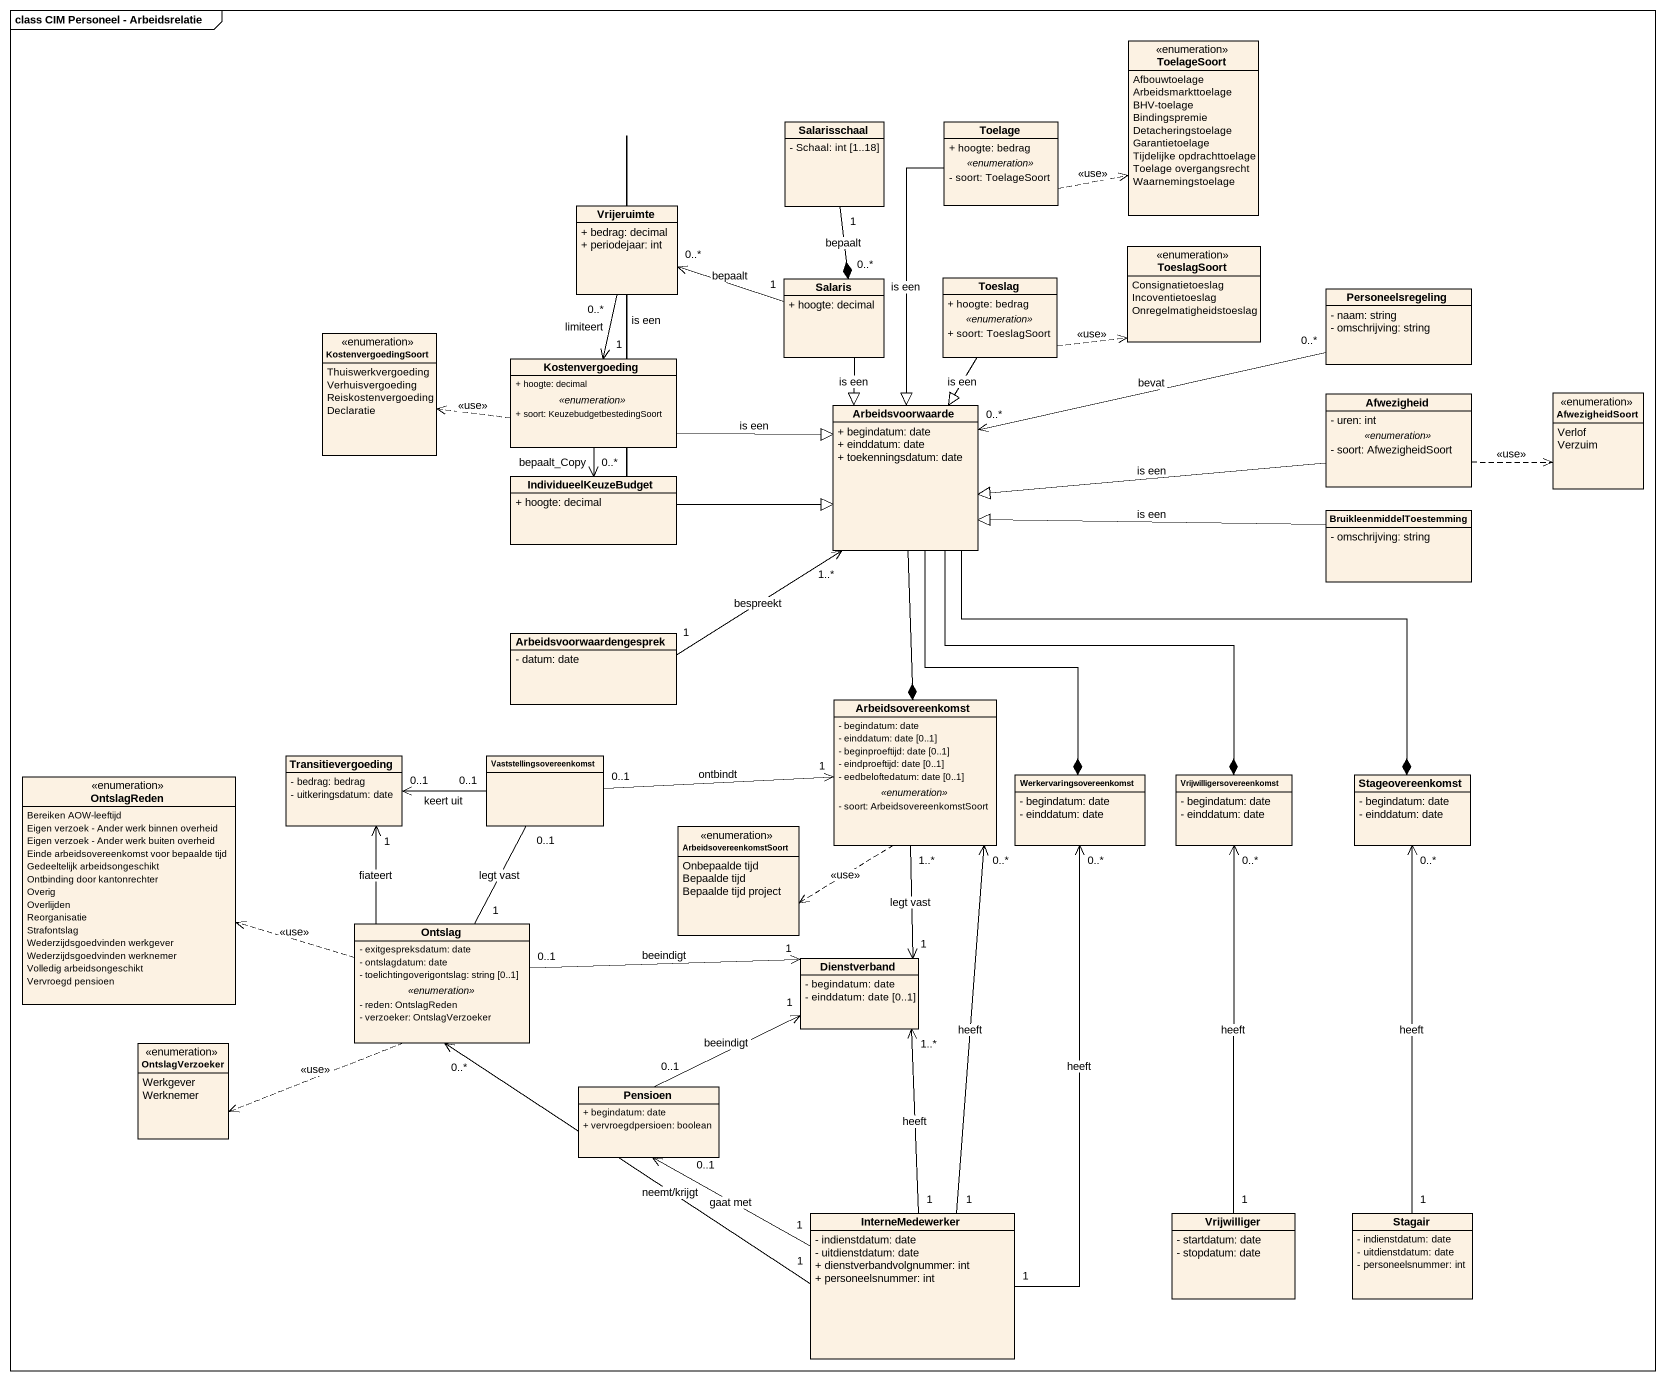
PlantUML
@startuml
mainframe class CIM Personeel - Arbeidsrelatie
hide circle
hide empty members
skinparam classAttributeIconSize 0
enum ToelageSoort {
  Afbouwtoelage
  Arbeidsmarkttoelage
  BHV-toelage
  Bindingspremie
  Detacheringstoelage
  Garantietoelage
  Tijdelijke opdrachttoelage
  Toelage overgangsrecht
  Waarnemingstoelage
}
class Salarisschaal {
  - Schaal: int [1..18]
}
class Toelage {
  + hoogte: bedrag
  .. <<enumeration>> ..
  - soort: ToelageSoort
}
class Vrijeruimte {
  + bedrag: decimal
  + periodejaar: int
}
enum ToeslagSoort {
  Consignatietoeslag
  Incoventietoeslag
  Onregelmatigheidstoeslag
}
class Salaris {
  + hoogte: decimal
}
class Toeslag {
  + hoogte: bedrag
  .. <<enumeration>> ..
  + soort: ToeslagSoort
}
class Personeelsregeling {
  - naam: string
  - omschrijving: string
}
enum KostenvergoedingSoort {
  Thuiswerkvergoeding
  Verhuisvergoeding
  Reiskostenvergoeding
  Declaratie
}
class Kostenvergoeding {
  + hoogte: decimal
  .. <<enumeration>> ..
  + soort: KeuzebudgetbestedingSoort
}
class Afwezigheid {
  - uren: int
  .. <<enumeration>> ..
  - soort: AfwezigheidSoort
}
enum AfwezigheidSoort {
  Verlof
  Verzuim
}
class Arbeidsvoorwaarde {
  + begindatum: date
  + einddatum: date
  + toekenningsdatum: date
}
class IndividueelKeuzeBudget {
  + hoogte: decimal
}
class BruikleenmiddelToestemming {
  - omschrijving: string
}
class Arbeidsvoorwaardengesprek {
  - datum: date
}
class Arbeidsovereenkomst {
  - begindatum: date
  - einddatum: date [0..1]
  - beginproeftijd: date [0..1]
  - eindproeftijd: date [0..1]
  - eedbeloftedatum: date [0..1]
  .. <<enumeration>> ..
  - soort: ArbeidsovereenkomstSoort
}
class Transitievergoeding {
  - bedrag: bedrag
  - uitkeringsdatum: date
}
class Vaststellingsovereenkomst
enum OntslagReden {
  Bereiken AOW-leeftijd
  Eigen verzoek - Ander werk binnen overheid
  Eigen verzoek - Ander werk buiten overheid
  Einde arbeidsovereenkomst voor bepaalde tijd
  Gedeeltelijk arbeidsongeschikt
  Ontbinding door kantonrechter
  Overig
  Overlijden
  Reorganisatie
  Strafontslag
  Wederzijdsgoedvinden werkgever
  Wederzijdsgoedvinden werknemer
  Volledig arbeidsongeschikt
  Vervroegd pensioen
}
class Werkervaringsovereenkomst {
  - begindatum: date
  - einddatum: date
}
class Vrijwilligersovereenkomst {
  - begindatum: date
  - einddatum: date
}
class Stageovereenkomst {
  - begindatum: date
  - einddatum: date
}
enum ArbeidsovereenkomstSoort {
  Onbepaalde tijd
  Bepaalde tijd
  Bepaalde tijd project
}
class Ontslag {
  - exitgespreksdatum: date
  - ontslagdatum: date
  - toelichtingoverigontslag: string [0..1]
  .. <<enumeration>> ..
  - reden: OntslagReden
  - verzoeker: OntslagVerzoeker
}
class Dienstverband {
  - begindatum: date
  - einddatum: date [0..1]
}
enum OntslagVerzoeker {
  Werkgever
  Werknemer
}
class Pensioen {
  + begindatum: date
  + vervroegdpersioen: boolean
}
class InterneMedewerker {
  - indienstdatum: date
  - uitdienstdatum: date
  + dienstverbandvolgnummer: int
  + personeelsnummer: int
}
class Vrijwilliger {
  - startdatum: date
  - stopdatum: date
}
class Stagair {
  - indienstdatum: date
  - uitdienstdatum: date
  - personeelsnummer: int
}
Salarisschaal "1" --* "0..*" Salaris : bepaalt
Toelage .right.> ToelageSoort : <<use>>
Toelage --|> Arbeidsvoorwaarde : is een
Salaris "1" -left-> "0..*" Vrijeruimte : bepaalt
Salaris --|> Arbeidsvoorwaarde : is een
Toeslag .right.> ToeslagSoort : <<use>>
Toeslag --|> Arbeidsvoorwaarde : is een
Kostenvergoeding "1" <-up- "0..*" Vrijeruimte : limiteert
Kostenvergoeding .left.> KostenvergoedingSoort : <<use>>
Kostenvergoeding -right-|> Arbeidsvoorwaarde : is een
Kostenvergoeding "0..*" --> IndividueelKeuzeBudget : bepaalt_Copy
Afwezigheid .right.> AfwezigheidSoort : <<use>>
Afwezigheid -left-|> Arbeidsvoorwaarde : is een
Arbeidsvoorwaarde "0..*" <-right- "0..*" Personeelsregeling : bevat
Arbeidsvoorwaarde --* Arbeidsovereenkomst
Arbeidsvoorwaarde --* Werkervaringsovereenkomst
Arbeidsvoorwaarde --* Vrijwilligersovereenkomst
Arbeidsvoorwaarde --* Stageovereenkomst
IndividueelKeuzeBudget -right-|> Arbeidsvoorwaarde : is een
BruikleenmiddelToestemming -left-|> Arbeidsvoorwaarde : is een
Arbeidsvoorwaardengesprek "1" -up-> "1..*" Arbeidsvoorwaarde : bespreekt
Arbeidsovereenkomst ..> ArbeidsovereenkomstSoort : <<use>>
Arbeidsovereenkomst "1..*" --> "1" Dienstverband : legt vast
Vaststellingsovereenkomst "0..1" -right-> "1" Arbeidsovereenkomst : ontbindt
Vaststellingsovereenkomst "0..1" -left-> "0..1" Transitievergoeding : keert uit
Vaststellingsovereenkomst "0..1" -- "1" Ontslag : legt vast
Ontslag -up-> "1" Transitievergoeding : fiateert
Ontslag .left.> OntslagReden : <<use>>
Ontslag "0..1" -right-> "1" Dienstverband : beeindigt
Ontslag .left.> OntslagVerzoeker : <<use>>
Pensioen "0..1" -up-> "1" Dienstverband : beeindigt
InterneMedewerker "1" -up-> "0..*" Arbeidsovereenkomst : heeft
InterneMedewerker "1" -up-> "0..*" Werkervaringsovereenkomst : heeft
InterneMedewerker "1" -up-> "0..*" Ontslag : neemt/krijgt
InterneMedewerker "1" -up-> "1..*" Dienstverband : heeft
InterneMedewerker "1" -up-> "0..1" Pensioen : gaat met
Vrijwilliger "1" -up-> "0..*" Vrijwilligersovereenkomst : heeft
Stagair "1" -up-> "0..*" Stageovereenkomst : heeft
@enduml
